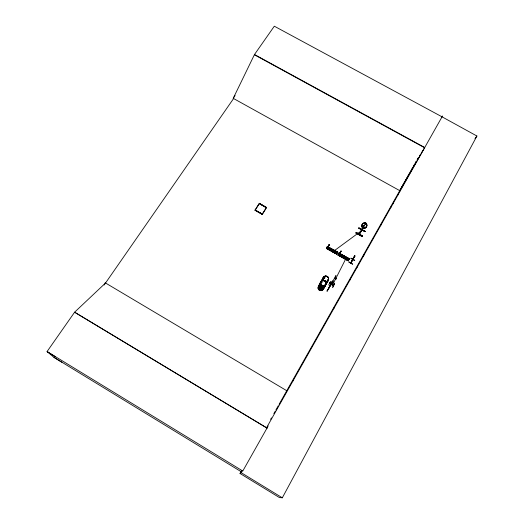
<?xml version="1.0" encoding="UTF-8"?>
<svg xmlns="http://www.w3.org/2000/svg" width="524" height="524" viewBox="0 0 524 524"><rect width="100%" height="100%" fill="white"/><g stroke="black" fill="none" stroke-linecap="round" stroke-linejoin="round"><path stroke-width="0.79" d="M362.805 223.46L364.56 222.602L366.387 223.355L367.193 225.268L366.427 227.272M362.903 223.46L364.547 222.602L366.374 223.355M365.438 227.986L366.355 226.99L366.558 225.065L366.217 226.899L364.252 228.195L363.119 228.006L362.019 226.8L361.815 225.444L361.691 226.892L362.929 228.235L364.2 228.438L365.47 227.96M345.126 257.291L344.884 257.723M104.145 285.017L233.619 98.499L233.239 98.283L254.494 54.509L274.314 26.2L442.046 116.832L266.533 427.774M332.596 282.063L331.358 284.427L332.655 281.951L332.884 282.56M332.655 281.951L332.406 282.39C334.253 281.519 330.86 285.449 331.902 284.244M332.406 281.67L331.653 282.659L332.052 282.259M332.458 281.231L328.463 288.338M325.509 284.106L325.424 284.506L325.371 284.106M327.919 279.796L327.991 280.235M321.297 281.84L321.939 282.135L321.553 282.456M321.965 282.154L321.802 281.978M323.577 277.903L324.291 277.517M323.93 277.478L323.76 277.93M254.946 210.17L262.334 214.382L254.946 210.17L259.288 203.312L266.637 207.589L259.288 203.312M255.273 210.098L262.249 214.074L255.273 210.098L259.367 203.613L266.31 207.661L259.367 203.613M366.433 227.272L364.507 228.202L362.503 227.56L361.678 225.117C364.724 220.067 360.656 228.824 362.824 223.335M333.022 282.305L332.694 282.069M339.008 253.944L339.218 254.107M362.877 227.816L363.322 227.396L359.117 234.326L359.477 234.483M364.632 225.097L362.975 227.613M333.513 250.806L333.041 251.173M329.341 244.387L329.131 244.859M327.349 248.252L329.19 244.577M336.637 254.199L336.991 253.577L326.655 247.918L326.36 248.487L336.663 254.16M327.022 247.236L326.93 247.688L327.382 246.68M327.323 246.791L337.646 252.385M328.627 246.876L328.456 247.197L327.415 246.621L327.585 246.293L328.627 246.876L327.618 248.638M327.421 246.745L327.042 247.177M329.223 244.819L327.428 248.297L328.882 245.108M328.103 247.125L328.993 245.062M333.048 251.893L334.024 250.171M333.952 252.457L334.947 250.688M335.629 278.892C337.246 279.973 334.24 278.775 335.629 278.892L346.574 257.245L345.585 259.02M335.019 252.987L335.995 251.265M335.688 253.426L336.69 251.658M358.724 228.143L364.966 231.628L358.724 228.143L358.947 227.757L365.182 231.241L364.966 231.628M329.144 244.774L329.38 244.446M348.336 260.664L338.039 254.913L339.087 253.033L349.384 258.764L348.349 260.618L338.052 254.887L339.218 255.24M348.584 260.218L348.25 260.814L337.941 255.083L338.294 254.461L348.46 260.448M340.037 253.793L340.214 253.465L339.166 252.889L338.419 254.225L339.021 253.347L338.792 253.793M352.783 259.354L353.995 257.395M339.297 255.103L339.094 255.47L340.089 253.701M339.768 253.249L341.052 250.957L338.936 254.854L341.131 251.003L339.015 254.893L339.834 253.413M338.714 253.891L338.877 253.406L349.167 259.144L338.845 253.459M241.643 470.637L240.031 473.486L279.43 497.564L282.318 497.8L476.919 136.017L442.046 116.832M338.759 253.609L348.375 258.954L338.687 253.695L338.89 253.374L338.642 253.773M326.504 248.238L327.474 246.535L337.757 252.195L336.736 254.002L326.465 248.297L336.794 253.924L326.445 248.337L326.714 247.865L336.277 253.243M327.166 247.066L327.585 246.293M355.907 233.023L356.209 232.486L362.464 235.983L356.117 232.656L362.379 236.147L362.163 236.527L355.907 233.023L362.163 236.521M75.502 312.808L266.998 428.056L268.17 425.914M354.827 255.909L352.207 260.323L354.807 255.856L353.982 257.422M354.702 260.454L350.91 258.306M348.257 260.808L337.967 255.037M338.74 253.649L339.166 252.889M343.606 257.919L344.576 256.19M328.692 284.971L330.736 281.322M329.603 283.346L333.441 285.547M335.367 276.692L335.15 277.072M335.609 276.253L335.989 275.572L334.469 278.29M348.322 258.214L347.327 259.989M329.819 282.967L333.677 285.122M327.441 246.575L337.777 252.162L337.456 252.732M336.847 253.832L326.576 248.055M339.015 253.157L349.39 258.751L349.063 259.341M329.799 283.012L333.644 285.18M332.72 282.213L333.002 281.971M352.58 264.247L348.788 262.085M354.676 260.493L350.988 258.168L354.735 260.402M328.6 288.416L332.681 281.198L331.862 282.187M332.19 282.351L331.895 282.868L334.541 278.165M332.511 281.781L332.799 281.257M333.336 283.143L335.583 279.037M333.441 283.202L333.886 282.102M349.253 258.994L338.943 253.288M354.388 256.681L354.565 256.269M354.624 256.223L354.938 255.974L354.656 256.236M352.966 259.498C352.318 260.146 348.414 267.522 353.143 259.17M344.654 258.502L345.617 256.773M332.242 281.565L332.517 281.119L331.908 282.515M409.29 173.706L399.766 190.657L424.735 147.506L254.494 54.509M410.082 172.291L410.875 170.883M411.674 169.468L412.86 167.346M413.652 165.938L414.451 164.523M415.244 163.108L416.036 161.7M361.743 229.597L362.051 229.807L359.529 234.385L359.117 234.326M327.336 290.578L327.028 291.121L327.297 290.741M327.441 290.401L328.181 289.097M362.235 228.726L363.656 226.263M327.959 289.634L328.882 288.017M332.399 281.978L332.95 280.995M348.925 261.849L352.691 264.057M270.626 419.318L271.432 417.897M273.842 413.619L275.054 411.484M275.86 410.056L278.27 405.779M279.076 404.351L416.331 161.32M418.401 157.665L417.196 159.794L418.427 157.79M292.444 381.734L293.243 380.306M333.847 308.381L334.646 306.959M349.521 280.609L350.327 279.187M356.353 268.504L357.158 267.076M363.184 256.393L363.99 254.972M380.47 225.772L381.675 223.637M390.924 207.262L391.729 205.834M392.528 204.412L393.334 202.984M397.755 195.151L398.561 193.729M240.031 473.486L241.191 472.674L242.402 470.539M267.07 427.977L242.782 471.03L47.081 351.545L74.637 312.173L266.998 428.056M327.808 289.857L327.572 290.172L327.873 289.648M329.478 286.838L329.249 287.263M329.825 286.235L330.035 285.875L329.648 286.654M330.88 284.394L327.068 291.148M363.152 227.364L361.252 231.005L361.403 230.442M362.89 227.855L364.494 225.019M328.319 288.993L329.563 286.825M362.464 235.983L356.169 232.551M362.732 227.842L361.652 229.735L361.979 229.938M362.752 227.816L364.396 224.953L359.097 234.274M328.98 287.846L329.871 286.287M331.712 284.519L333.087 282.194M354.067 257.153L353.53 258.024M330.31 285.488L330.919 284.421M346.633 259.603L347.595 257.873M327.572 290.172L327.769 289.838M353.268 258.542L353.733 257.71M363.833 225.929L364.069 225.523M353.287 258.62L352.914 259.164M354.217 256.812L353.785 257.651L354.663 256.046M352.691 259.426L350.72 262.943L354.938 255.974M350.726 262.845L350.936 262.472M441.516 117.311L442.348 115.948M419.659 155.779L420.484 154.442M422.121 151.763L422.947 150.421M262.249 214.074L266.33 207.57M262.334 214.382L266.651 207.497M235.093 95.61L233.213 98.329L400.166 190.88M361.914 225.117L363.001 223.643M474.986 138.631L476.919 136.017M345.074 257.52L344.648 257.782M328.031 280.17L327.618 280.019L328.031 279.862M326.655 282.757L326.301 282.678M321.369 281.807L321.376 282.174M324.304 278.106L323.708 277.759M364.678 223.316L366.525 225.045M364.678 223.381L366.505 225.045M105.54 283.006L74.637 312.173M361.96 225.097L362.719 227.298L364.481 227.855L366.184 227.03L366.859 225.248L366.132 223.532L364.462 222.844M324.291 278.074L323.655 277.982M332.602 251.959L360.964 231.104M344.373 256.917L344.753 256.845M332.773 250.321L333.153 250.243M362.811 223.545L364.789 223.355M364.73 223.434L362.903 223.656M344.792 257.729L344.242 257.507M321.664 282.403L321.147 282.017M333.009 250.262L333.349 250.4M321.644 281.65L321.232 281.735A2.764 2.627 28.9 0 1 322.155 280.805M344.733 256.878L345.106 257.33M326.38 282.757L326.432 282.777A2.803 2.653 28.6 0 0 327.677 281.198A2.836 2.692 28.7 0 1 326.419 282.894M254.468 54.804L424.591 147.742M358.809 227.979L365.031 231.51M329.91 282.803L333.755 284.984M329.472 283.595L333.303 285.783M105.127 282.757L286.779 390.727M47.081 351.545L53.939 357.348L241.531 471.928M241.191 472.674L282.318 497.8M47.284 351.722L55.505 356.818M53.939 357.348L61.839 362.248M321.336 282.226L321.723 282.253A2.803 2.666 29 0 0 319.758 285.22A2.803 2.666 29 0 0 322.784 287.499A2.803 2.666 29 0 0 325.247 284.859A2.843 2.705 29 0 1 322.817 287.486A2.843 2.705 29 0 1 319.745 285.174A2.843 2.705 29 0 1 321.716 282.095M321.821 281.932L321.808 282.043A2.81 2.666 29 0 0 319.837 285.069A2.843 2.705 29 0 0 322.836 287.44A2.843 2.705 29 0 0 325.339 284.761M327.592 281.349A2.797 2.653 28.7 0 1 326.347 282.96A2.836 2.692 28.7 0 0 327.657 281.309M322.142 280.543A2.797 2.653 28.7 0 1 324.841 277.917M322.129 280.491A2.836 2.692 28.7 0 1 324.867 277.825A2.836 2.692 28.7 0 0 322.155 280.438A2.803 2.653 28.6 0 1 324.919 277.766M327.29 281.375A2.797 2.646 28.7 0 1 325.967 283.674M321.769 281.257A2.797 2.646 28.7 0 1 322.535 279.384M325.528 282.246A2.81 2.666 28.6 0 0 328.162 280.301A2.849 2.699 28.6 0 1 325.502 282.338M323.085 280.844A2.81 2.666 28.6 0 1 324.022 277.183M328.162 279.757A2.81 2.666 28.6 0 1 326.164 282.318M322.719 280.34A2.81 2.666 28.6 0 1 323.937 277.334M328.148 280.412A2.849 2.699 28.6 0 1 325.476 282.384M322.705 280.294A2.849 2.699 28.6 0 1 323.95 277.248A2.849 2.699 28.6 0 0 323.026 280.916M327.218 281.493A2.784 2.64 28.7 0 1 325.895 283.779M321.716 281.375A2.784 2.64 28.7 0 1 322.483 279.502M326.197 282.502A2.764 2.627 28.9 0 1 324.336 285.718M320.839 283.071A2.764 2.627 28.9 0 1 320.917 282.39M326.858 282.161A2.777 2.633 28.8 0 1 325.542 284.44M321.448 281.355A2.777 2.633 28.8 0 1 322.686 279.764M326.38 283.039A2.764 2.627 28.9 0 1 324.415 285.567M321.251 281.604A2.764 2.627 28.9 0 1 322.227 280.654M326.845 282.259A2.817 2.672 28.8 0 1 325.509 284.571M321.363 281.44A2.817 2.672 28.8 0 1 322.62 279.829M326.779 282.305A2.777 2.633 28.8 0 1 325.463 284.591M321.631 280.864A2.777 2.633 28.8 0 1 322.05 280.327M325.908 283.923A2.758 2.613 28.9 0 1 324.598 286.189M324.873 285.567A2.797 2.659 29 0 1 322.646 288.174A2.797 2.659 29 0 1 319.529 286.379A2.797 2.659 29 0 1 320.668 283.15M321.743 282.05A2.843 2.705 29 0 0 319.771 285.128A2.81 2.666 29 0 0 322.863 287.355A2.81 2.666 29 0 0 325.332 284.709M324.834 285.632A2.797 2.659 29 0 1 322.614 288.239A2.797 2.659 29 0 1 319.489 286.445A2.797 2.659 29 0 1 320.636 283.215M325.81 283.825A2.817 2.679 28.9 0 1 323.57 286.451A2.817 2.679 28.9 0 1 320.426 284.643A2.817 2.679 28.9 0 1 321.579 281.395A2.81 2.672 28.9 0 0 320.433 284.637A2.81 2.672 28.9 0 0 323.57 286.445A2.81 2.672 28.9 0 0 325.804 283.825A2.856 2.712 28.9 0 1 323.55 286.536A2.856 2.712 28.9 0 1 320.367 284.702A2.856 2.712 28.9 0 1 321.533 281.414M325.797 283.923A2.856 2.712 28.9 0 1 323.524 286.582A2.817 2.672 28.9 0 1 320.347 284.787A2.856 2.712 28.9 0 1 321.507 281.46M323.465 288.724A2.764 2.633 29.3 0 1 319.188 290.067A2.764 2.633 29.3 0 1 319.391 285.646M323.911 287.349A2.771 2.633 29.2 0 1 320.177 289.739A2.771 2.633 29.2 0 1 319.195 285.364M324.69 284.984A2.79 2.653 29 0 1 323.046 288.161A2.79 2.653 29 0 1 319.575 286.707A2.79 2.653 29 0 1 320.623 283.268M324.454 286.333A2.784 2.646 29.1 0 1 320.701 288.737A2.784 2.646 29.1 0 1 319.712 284.342M323.996 287.25A2.81 2.672 29.2 0 1 320.21 289.674A2.81 2.672 29.2 0 1 319.214 285.239M324.376 286.477A2.784 2.646 29.1 0 1 320.629 288.881A2.784 2.646 29.1 0 1 319.64 284.493M319.64 284.414A2.823 2.685 29.1 0 0 320.642 288.862A2.823 2.685 29.1 0 0 324.441 286.432A2.823 2.685 29.1 0 1 320.662 288.822A2.823 2.685 29.1 0 1 319.66 284.368M323.439 288.75A2.764 2.627 29.3 0 1 319.476 290.289A2.764 2.627 29.3 0 1 318.821 286.091M335.642 278.021L336.611 278.565L335.642 278.021M332.006 251.31L333.009 249.542L332.006 251.31M334.594 283.491L332.72 287.329L334.594 283.491M336.749 252.385L327.854 247.439L336.749 252.391M323.478 280.091A2.83 2.679 28.5 0 0 328.319 280.189A2.83 2.679 28.5 0 0 325.797 276.076A2.83 2.679 28.5 0 0 323.478 280.091A2.83 2.679 28.5 0 0 328.299 280.222A2.83 2.679 28.5 0 0 325.777 276.102A2.83 2.679 28.5 0 0 323.465 280.124A2.81 2.659 28.5 0 0 328.306 280.183A2.81 2.659 28.5 0 0 325.797 276.089A2.81 2.659 28.5 0 0 323.498 280.085M323.452 280.163A2.817 2.666 28.5 0 0 328.266 280.261A2.817 2.666 28.5 0 0 325.758 276.161A2.817 2.666 28.5 0 0 323.452 280.163M321.029 284.336A2.83 2.685 28.8 0 0 325.869 284.427A2.836 2.692 28.8 0 0 323.354 280.301A2.836 2.692 28.8 0 0 321.029 284.336A2.836 2.692 28.8 0 0 325.863 284.46A2.83 2.685 28.8 0 0 323.347 280.307A2.836 2.692 28.8 0 0 321.009 284.368A2.836 2.692 28.8 0 0 325.876 284.434A2.836 2.692 28.8 0 0 323.334 280.327A2.83 2.685 28.8 0 0 321.029 284.336M320.996 284.401A2.823 2.679 28.8 0 0 325.823 284.499A2.823 2.679 28.8 0 0 323.315 280.386A2.823 2.679 28.8 0 0 320.996 284.401A2.817 2.672 28.8 0 0 325.823 284.499A2.817 2.672 28.8 0 0 323.315 280.392A2.817 2.672 28.8 0 0 321.002 284.401M323.491 286.589A2.81 2.672 28.9 0 0 325.725 283.975A2.817 2.672 28.9 0 1 323.491 286.595A2.81 2.672 28.9 0 1 320.354 284.787A2.817 2.672 28.9 0 1 321.5 281.545A2.81 2.672 28.9 0 0 320.354 284.787A2.856 2.712 28.9 0 0 323.524 286.582"/></g></svg>
